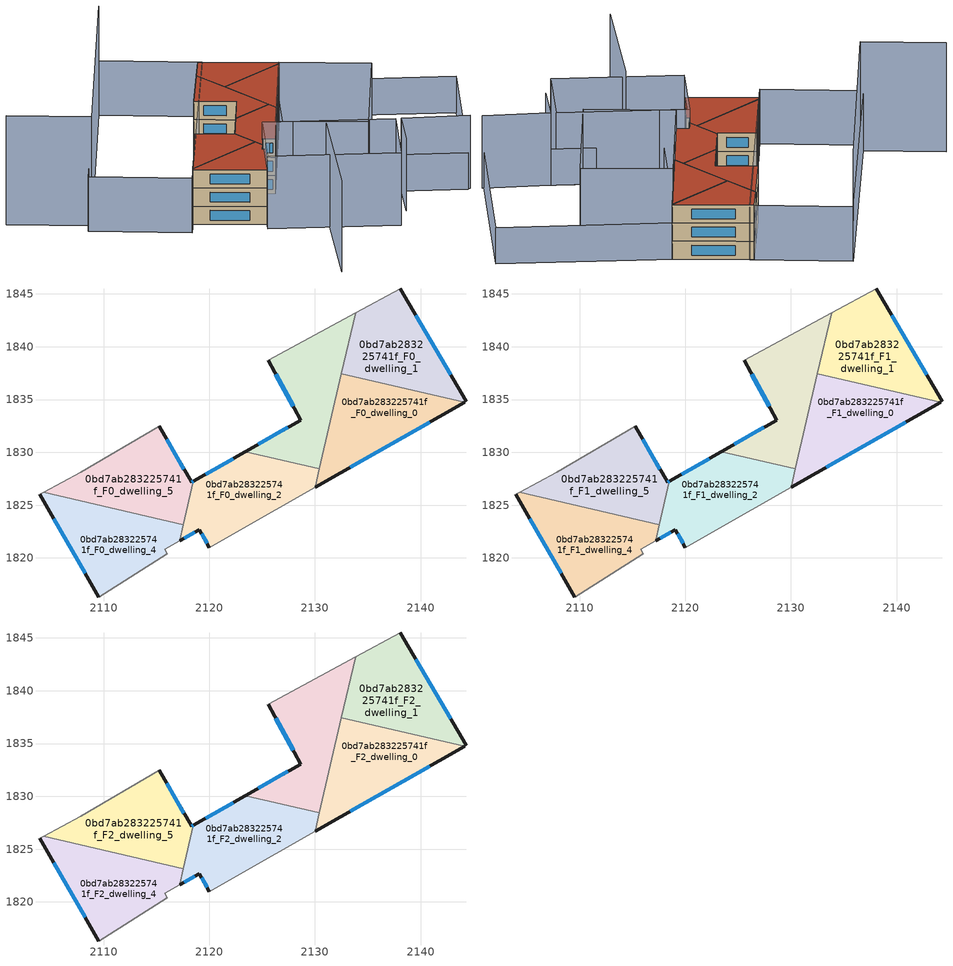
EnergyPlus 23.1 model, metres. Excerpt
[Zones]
0bd7ab283225741f_F0_dwelling_0
 floor ground (EU_floor_Construction): 2144.16,1834.75 2130.02,1826.7 2132.51,1837.45 z0
 wall outside (EU_wall_Construction): 2130.02,1826.7 2144.16,1834.75 z0:3
 wall to 0bd7ab283225741f_F0_dwelling_1 (EU_wall_Construction): 2144.16,1834.75 2132.51,1837.45 z0:3
 wall to 0bd7ab283225741f_F0_dwelling_3 (EU_wall_Construction): 2132.51,1837.45 2130.43,1828.44 z0:3
 wall to 0bd7ab283225741f_F0_dwelling_2 (EU_wall_Construction): 2130.43,1828.44 2130.02,1826.7 z0:3
 window (EU_Window_Construction): 2133.34,1828.59 2140.84,1832.86 z0.7:2.3
0bd7ab283225741f_F0_dwelling_1
 floor ground (EU_floor_Construction): 2138.07,1845.49 2144.3,1834.83 2144.16,1834.75 2132.51,1837.45 2133.84,1843.19 z0
 wall outside (EU_wall_Construction): 2144.3,1834.83 2138.07,1845.49 z0:3
 wall adiabatic (EU_wall_Construction): 2138.07,1845.49 2133.84,1843.19 / 2144.16,1834.75 2144.3,1834.83 z0:3
 wall to 0bd7ab283225741f_F0_dwelling_3 (EU_wall_Construction): 2133.84,1843.19 2132.51,1837.45 z0:3
 window (EU_Window_Construction): 2142.84,1837.33 2139.53,1842.99 z0.7:2.3
0bd7ab283225741f_F0_dwelling_2
 floor ground (EU_floor_Construction): 2130.43,1828.44 2130.02,1826.7 2122.55,1822.45 2120.01,1820.99 2119.03,1822.69 2117.2,1821.64 2118.5,1827.27 2123.41,1830.07 z0
 wall outside (EU_wall_Construction): 2123.41,1830.07 2118.5,1827.27 / 2117.2,1821.64 2119.03,1822.69 2120.01,1820.99 z0:3
 wall to 0bd7ab283225741f_F0_dwelling_3 (EU_wall_Construction): 2130.43,1828.44 2123.41,1830.07 z0:3
 wall adiabatic (EU_wall_Construction): 2120.01,1820.99 2122.55,1822.45 2130.02,1826.7 z0:3
 wall to 0bd7ab283225741f_F0_dwelling_5 (EU_wall_Construction): 2118.5,1827.27 2117.54,1823.15 z0:3
 wall to 0bd7ab283225741f_F0_dwelling_4 (EU_wall_Construction): 2117.54,1823.15 2117.2,1821.64 z0:3
 window (EU_Window_Construction): 2122.26,1829.41 2119.65,1827.93 / 2119.26,1822.29 2119.78,1821.38 / 2117.63,1821.89 2118.6,1822.44 z0.7:2.3
0bd7ab283225741f_F0_dwelling_3
 floor ground (EU_floor_Construction): 2133.84,1843.19 2130.43,1828.44 2123.41,1830.07 2128.66,1833.06 2125.56,1838.71 z0
 wall outside (EU_wall_Construction): 2125.56,1838.71 2128.66,1833.06 2123.41,1830.07 z0:3
 wall adiabatic (EU_wall_Construction): 2133.84,1843.19 2125.56,1838.71 z0:3
 window (EU_Window_Construction): 2127.43,1832.36 2124.64,1830.77 / 2126.29,1837.38 2127.94,1834.38 z0.7:2.3
0bd7ab283225741f_F0_dwelling_4
 floor ground (EU_floor_Construction): 2117.54,1823.15 2117.2,1821.64 2115.77,1820.82 2116.01,1820.38 2109.55,1816.27 2103.97,1826.01 2104.33,1826.2 z0
 wall outside (EU_wall_Construction): 2103.97,1826.01 2109.55,1816.27 z0:3
 wall adiabatic (EU_wall_Construction): 2104.33,1826.2 2103.97,1826.01 / 2109.55,1816.27 2116.01,1820.38 2115.77,1820.82 2117.2,1821.64 z0:3
 wall to 0bd7ab283225741f_F0_dwelling_5 (EU_wall_Construction): 2117.54,1823.15 2104.33,1826.2 z0:3
 window (EU_Window_Construction): 2105.28,1823.72 2108.24,1818.56 z0.7:2.3
0bd7ab283225741f_F0_dwelling_5
 floor ground (EU_floor_Construction): 2115.27,1832.46 2118.31,1827.17 2118.5,1827.27 2117.54,1823.15 2104.33,1826.2 2107.85,1828.11 z0
 wall outside (EU_wall_Construction): 2118.5,1827.27 2118.31,1827.17 2115.27,1832.46 z0:3
 wall adiabatic (EU_wall_Construction): 2115.27,1832.46 2107.85,1828.11 2104.33,1826.2 z0:3
 window (EU_Window_Construction): 2118.45,1827.25 2118.36,1827.19 / 2117.6,1828.41 2115.99,1831.21 z0.7:2.3
0bd7ab283225741f_F1_dwelling_0
 floor to 0bd7ab283225741f_F0_dwelling_0 (EU_floor_Construction): 2144.16,1834.75 2130.02,1826.7 2132.51,1837.45 z3
 wall outside (EU_wall_Construction): 2130.02,1826.7 2144.16,1834.75 z3:6
 wall to 0bd7ab283225741f_F1_dwelling_1 (EU_wall_Construction): 2144.16,1834.75 2132.51,1837.45 z3:6
 wall to 0bd7ab283225741f_F1_dwelling_3 (EU_wall_Construction): 2132.51,1837.45 2130.43,1828.44 z3:6
 wall to 0bd7ab283225741f_F1_dwelling_2 (EU_wall_Construction): 2130.43,1828.44 2130.02,1826.7 z3:6
 window (EU_Window_Construction): 2133.34,1828.59 2140.84,1832.86 z3.7:5.3
0bd7ab283225741f_F1_dwelling_1
 floor to 0bd7ab283225741f_F0_dwelling_1 (EU_floor_Construction): 2138.07,1845.49 2144.3,1834.83 2144.16,1834.75 2132.51,1837.45 2133.84,1843.19 z3
 wall outside (EU_wall_Construction): 2144.3,1834.83 2138.07,1845.49 z3:6
 wall adiabatic (EU_wall_Construction): 2138.07,1845.49 2133.84,1843.19 / 2144.16,1834.75 2144.3,1834.83 z3:6
 wall to 0bd7ab283225741f_F1_dwelling_3 (EU_wall_Construction): 2133.84,1843.19 2132.51,1837.45 z3:6
 window (EU_Window_Construction): 2142.84,1837.33 2139.53,1842.99 z3.7:5.3
0bd7ab283225741f_F1_dwelling_2
 floor to 0bd7ab283225741f_F0_dwelling_2 (EU_floor_Construction): 2130.43,1828.44 2130.02,1826.7 2122.55,1822.45 2120.01,1820.99 2119.03,1822.69 2117.2,1821.64 2118.5,1827.27 2123.41,1830.07 z3
 wall outside (EU_wall_Construction): 2123.41,1830.07 2118.5,1827.27 / 2117.2,1821.64 2119.03,1822.69 2120.01,1820.99 z3:6
 wall to 0bd7ab283225741f_F1_dwelling_3 (EU_wall_Construction): 2130.43,1828.44 2123.41,1830.07 z3:6
 wall adiabatic (EU_wall_Construction): 2120.01,1820.99 2122.55,1822.45 2130.02,1826.7 z3:6
 wall to 0bd7ab283225741f_F1_dwelling_5 (EU_wall_Construction): 2118.5,1827.27 2117.54,1823.15 z3:6
 wall to 0bd7ab283225741f_F1_dwelling_4 (EU_wall_Construction): 2117.54,1823.15 2117.2,1821.64 z3:6
 window (EU_Window_Construction): 2122.26,1829.41 2119.65,1827.93 / 2119.26,1822.29 2119.78,1821.38 / 2117.63,1821.89 2118.6,1822.44 z3.7:5.3
0bd7ab283225741f_F1_dwelling_3
 floor to 0bd7ab283225741f_F0_dwelling_3 (EU_floor_Construction): 2133.84,1843.19 2130.43,1828.44 2123.41,1830.07 2128.66,1833.06 2125.56,1838.71 z3
 wall outside (EU_wall_Construction): 2125.56,1838.71 2128.66,1833.06 2123.41,1830.07 z3:6
 wall adiabatic (EU_wall_Construction): 2133.84,1843.19 2125.56,1838.71 z3:6
 window (EU_Window_Construction): 2127.43,1832.36 2124.64,1830.77 / 2126.29,1837.38 2127.94,1834.38 z3.7:5.3
0bd7ab283225741f_F1_dwelling_4
 floor to 0bd7ab283225741f_F0_dwelling_4 (EU_floor_Construction): 2117.54,1823.15 2117.2,1821.64 2115.77,1820.82 2116.01,1820.38 2109.55,1816.27 2103.97,1826.01 2104.33,1826.2 z3
 wall outside (EU_wall_Construction): 2103.97,1826.01 2109.55,1816.27 z3:6
 wall adiabatic (EU_wall_Construction): 2104.33,1826.2 2103.97,1826.01 / 2109.55,1816.27 2116.01,1820.38 2115.77,1820.82 2117.2,1821.64 z3:6
 wall to 0bd7ab283225741f_F1_dwelling_5 (EU_wall_Construction): 2117.54,1823.15 2104.33,1826.2 z3:6
 window (EU_Window_Construction): 2105.28,1823.72 2108.24,1818.56 z3.7:5.3
0bd7ab283225741f_F1_dwelling_5
 floor to 0bd7ab283225741f_F0_dwelling_5 (EU_floor_Construction): 2115.27,1832.46 2118.31,1827.17 2118.5,1827.27 2117.54,1823.15 2104.33,1826.2 2107.85,1828.11 z3
 wall outside (EU_wall_Construction): 2118.5,1827.27 2118.31,1827.17 2115.27,1832.46 z3:6
 wall adiabatic (EU_wall_Construction): 2115.27,1832.46 2107.85,1828.11 2104.33,1826.2 z3:6
 window (EU_Window_Construction): 2118.45,1827.25 2118.36,1827.19 / 2117.6,1828.41 2115.99,1831.21 z3.7:5.3
0bd7ab283225741f_F2_dwelling_0
 floor to 0bd7ab283225741f_F1_dwelling_0 (EU_floor_Construction): 2144.16,1834.75 2130.02,1826.7 2132.51,1837.45 z6
 wall outside (EU_wall_Construction): 2130.02,1826.7 2144.16,1834.75 z6:9
 wall to 0bd7ab283225741f_F2_dwelling_1 (EU_wall_Construction): 2144.16,1834.75 2132.51,1837.45 z6:9
 wall to 0bd7ab283225741f_F2_dwelling_3 (EU_wall_Construction): 2132.51,1837.45 2130.43,1828.44 z6:9
 wall to 0bd7ab283225741f_F2_dwelling_2 (EU_wall_Construction): 2130.43,1828.44 2130.02,1826.7 z6:9
 window (EU_Window_Construction): 2133.34,1828.59 2140.84,1832.86 z6.7:8.3
 roof outside (EU_roof_Construction): 2144.16,1834.75 2132.51,1837.45 2130.02,1826.7 z9
0bd7ab283225741f_F2_dwelling_1
 floor to 0bd7ab283225741f_F1_dwelling_1 (EU_floor_Construction): 2138.07,1845.49 2144.3,1834.83 2144.16,1834.75 2132.51,1837.45 2133.84,1843.19 z6
 wall outside (EU_wall_Construction): 2144.3,1834.83 2138.07,1845.49 z6:9
 wall adiabatic (EU_wall_Construction): 2138.07,1845.49 2133.84,1843.19 / 2144.16,1834.75 2144.3,1834.83 z6:9
 wall to 0bd7ab283225741f_F2_dwelling_3 (EU_wall_Construction): 2133.84,1843.19 2132.51,1837.45 z6:9
 window (EU_Window_Construction): 2142.84,1837.33 2139.53,1842.99 z6.7:8.3
 roof outside (EU_roof_Construction): 2144.3,1834.83 2138.07,1845.49 2133.84,1843.19 2132.51,1837.45 2144.16,1834.75 z9
0bd7ab283225741f_F2_dwelling_2
 floor to 0bd7ab283225741f_F1_dwelling_2 (EU_floor_Construction): 2130.43,1828.44 2130.02,1826.7 2122.55,1822.45 2120.01,1820.99 2119.03,1822.69 2117.2,1821.64 2118.5,1827.27 2123.41,1830.07 z6
 wall outside (EU_wall_Construction): 2123.41,1830.07 2118.5,1827.27 / 2117.2,1821.64 2119.03,1822.69 2120.01,1820.99 z6:9
 wall to 0bd7ab283225741f_F2_dwelling_3 (EU_wall_Construction): 2130.43,1828.44 2123.41,1830.07 z6:9
 wall adiabatic (EU_wall_Construction): 2120.01,1820.99 2122.55,1822.45 2130.02,1826.7 z6:9
 wall to 0bd7ab283225741f_F2_dwelling_5 (EU_wall_Construction): 2118.5,1827.27 2117.54,1823.15 z6:9
 wall to 0bd7ab283225741f_F2_dwelling_4 (EU_wall_Construction): 2117.54,1823.15 2117.2,1821.64 z6:9
 window (EU_Window_Construction): 2122.26,1829.41 2119.65,1827.93 / 2119.26,1822.29 2119.78,1821.38 / 2117.63,1821.89 2118.6,1822.44 z6.7:8.3
 roof outside (EU_roof_Construction): 2130.02,1826.7 2130.43,1828.44 2123.41,1830.07 2118.5,1827.27 2117.2,1821.64 2119.03,1822.69 2120.01,1820.99 2122.55,1822.45 z9
0bd7ab283225741f_F2_dwelling_3
 floor to 0bd7ab283225741f_F1_dwelling_3 (EU_floor_Construction): 2133.84,1843.19 2130.43,1828.44 2123.41,1830.07 2128.66,1833.06 2125.56,1838.71 z6
 wall outside (EU_wall_Construction): 2125.56,1838.71 2128.66,1833.06 2123.41,1830.07 z6:9
 wall adiabatic (EU_wall_Construction): 2133.84,1843.19 2125.56,1838.71 z6:9
 window (EU_Window_Construction): 2127.43,1832.36 2124.64,1830.77 / 2126.29,1837.38 2127.94,1834.38 z6.7:8.3
 roof outside (EU_roof_Construction): 2130.43,1828.44 2133.84,1843.19 2125.56,1838.71 2128.66,1833.06 2123.41,1830.07 z9
0bd7ab283225741f_F2_dwelling_4
 floor to 0bd7ab283225741f_F1_dwelling_4 (EU_floor_Construction): 2117.54,1823.15 2117.2,1821.64 2115.77,1820.82 2116.01,1820.38 2109.55,1816.27 2103.97,1826.01 2104.33,1826.2 z6
 wall outside (EU_wall_Construction): 2103.97,1826.01 2109.55,1816.27 z6:9
 wall adiabatic (EU_wall_Construction): 2104.33,1826.2 2103.97,1826.01 / 2109.55,1816.27 2116.01,1820.38 2115.77,1820.82 2117.2,1821.64 z6:9
 wall to 0bd7ab283225741f_F2_dwelling_5 (EU_wall_Construction): 2117.54,1823.15 2104.33,1826.2 z6:9
 window (EU_Window_Construction): 2105.28,1823.72 2108.24,1818.56 z6.7:8.3
 roof outside (EU_roof_Construction): 2116.01,1820.38 2115.77,1820.82 2117.2,1821.64 2117.54,1823.15 2104.33,1826.2 2103.97,1826.01 2109.55,1816.27 z9
0bd7ab283225741f_F2_dwelling_5
 floor to 0bd7ab283225741f_F1_dwelling_5 (EU_floor_Construction): 2115.27,1832.46 2118.31,1827.17 2118.5,1827.27 2117.54,1823.15 2104.33,1826.2 2107.85,1828.11 z6
 wall outside (EU_wall_Construction): 2118.5,1827.27 2118.31,1827.17 2115.27,1832.46 z6:9
 wall adiabatic (EU_wall_Construction): 2115.27,1832.46 2107.85,1828.11 2104.33,1826.2 z6:9
 window (EU_Window_Construction): 2118.45,1827.25 2118.36,1827.19 / 2117.6,1828.41 2115.99,1831.21 z6.7:8.3
 roof outside (EU_roof_Construction): 2117.54,1823.15 2118.5,1827.27 2118.31,1827.17 2115.27,1832.46 2107.85,1828.11 2104.33,1826.2 z9
shading: 2100.52,1797.86 2117.38,1810.56 z0:15; 2124.67,1800.88 2130.47,1805.25 / 2130.47,1805.25 2136.71,1796.94 / 2118.58,1822.53 2130,1805.92 / 2130,1805.92 2119.71,1798.85 / 2119.71,1798.85 2108.29,1815.46 / 2108.29,1815.46 2118.58,1822.53 / 2119.93,1820.95 2138.68,1831.62 / 2138.68,1831.62 2145.61,1819.45 / 2145.61,1819.45 2126.86,1808.77 / 2126.86,1808.77 2119.93,1820.95 z0:12; 2093.76,1838.18 2130.92,1858.59 / 2130.92,1858.59 2138.43,1844.91 / 2138.43,1844.91 2101.27,1824.5 / 2101.27,1824.5 2093.76,1838.18 z0:9; 2130.94,1858.54 2095.67,1838.76 / 2095.67,1838.76 2089.37,1850 z0:18; 2136.2,1796.91 2120.78,1819.32 / 2120.78,1819.32 2143.98,1835.28 / 2143.98,1835.28 2159.4,1812.87 / 2159.4,1812.87 2136.2,1796.91 z0:6
[Building]
EU S2 Campaign: North Axis=0; Terrain=City; Solar Distribution=FullExterior
[Site:Location]
Budapest.Ferenc.Liszt.Intl.AP: Latitude=47.437; Longitude=19.256; Time Zone=1; Elevation=185
[SizingPeriod:WeatherFileDays]
AnnualSizingPeriod: Begin Month=1; Begin Day of Month=1; End Month=12; End Day of Month=31; Day of Week for Start Day=Monday; Use Weather File Daylight Saving Period=No; Use Weather File Rain and Snow Indicators=No
[MATERIAL]
EU_InternalMass_Material: Roughness=MediumRough; Thickness=0.1; Conductivity=1; Density=1800; Specific Heat=900; Thermal Absorptance=0.9; Solar Absorptance=0.7; Visible Absorptance=0.7
[MATERIAL:NOMASS] Roughness=MediumRough; Thermal Absorptance=0.9; Solar Absorptance=0.7; Visible Absorptance=0.7
Name | Thermal Resistance
EU_wall_NoMass | 0.832559
EU_roof_NoMass | 1.39638
EU_floor_NoMass | 0.872794
[WINDOWMATERIAL:SIMPLEGLAZINGSYSTEM]
EU_Window_SimpleGlazing: UFactor=2.79869; Solar Heat Gain Coefficient=0.75; Visible Transmittance=0.75
[CONSTRUCTION]
EU_wall_Construction: EU_wall_NoMass
EU_roof_Construction: EU_roof_NoMass
EU_floor_Construction: EU_floor_NoMass
EU_Window_Construction: EU_Window_SimpleGlazing
EU_InternalMass_Construction: EU_InternalMass_Material
[ZONE] Type=1; Multiplier=1; Ceiling Height=autocalculate; Floor Area=autocalculate; Part of Total Floor Area=Yes
Name | Volume
0bd7ab283225741f_F0_dwelling_0; 0bd7ab283225741f_F1_dwelling_0; 0bd7ab283225741f_F2_dwelling_0 | 197.897
0bd7ab283225741f_F0_dwelling_1; 0bd7ab283225741f_F1_dwelling_1; 0bd7ab283225741f_F2_dwelling_1 | 197.929
0bd7ab283225741f_F0_dwelling_2; 0bd7ab283225741f_F1_dwelling_2; 0bd7ab283225741f_F2_dwelling_2 | 197.937
0bd7ab283225741f_F0_dwelling_3; 0bd7ab283225741f_F1_dwelling_3; 0bd7ab283225741f_F2_dwelling_3 | 197.914
0bd7ab283225741f_F0_dwelling_4; 0bd7ab283225741f_F1_dwelling_4; 0bd7ab283225741f_F2_dwelling_4 | 197.919
0bd7ab283225741f_F0_dwelling_5; 0bd7ab283225741f_F1_dwelling_5; 0bd7ab283225741f_F2_dwelling_5 | 197.907
[INTERNALMASS] Construction=EU_InternalMass_Construction
Name | Zone or ZoneList | Surface Area
0bd7ab283225741f_F0_dwelling_0_EU_InternalMass | 0bd7ab283225741f_F0_dwelling_0 | 65.9659
0bd7ab283225741f_F0_dwelling_1_EU_InternalMass | 0bd7ab283225741f_F0_dwelling_1 | 65.9761
0bd7ab283225741f_F0_dwelling_2_EU_InternalMass | 0bd7ab283225741f_F0_dwelling_2 | 65.982
0bd7ab283225741f_F0_dwelling_3_EU_InternalMass | 0bd7ab283225741f_F0_dwelling_3 | 65.9711
0bd7ab283225741f_F0_dwelling_4_EU_InternalMass | 0bd7ab283225741f_F0_dwelling_4 | 65.9729
0bd7ab283225741f_F0_dwelling_5_EU_InternalMass | 0bd7ab283225741f_F0_dwelling_5 | 65.969
0bd7ab283225741f_F1_dwelling_0_EU_InternalMass | 0bd7ab283225741f_F1_dwelling_0 | 65.9659
0bd7ab283225741f_F1_dwelling_1_EU_InternalMass | 0bd7ab283225741f_F1_dwelling_1 | 65.9761
0bd7ab283225741f_F1_dwelling_2_EU_InternalMass | 0bd7ab283225741f_F1_dwelling_2 | 65.982
0bd7ab283225741f_F1_dwelling_3_EU_InternalMass | 0bd7ab283225741f_F1_dwelling_3 | 65.9711
0bd7ab283225741f_F1_dwelling_4_EU_InternalMass | 0bd7ab283225741f_F1_dwelling_4 | 65.9729
0bd7ab283225741f_F1_dwelling_5_EU_InternalMass | 0bd7ab283225741f_F1_dwelling_5 | 65.969
0bd7ab283225741f_F2_dwelling_0_EU_InternalMass | 0bd7ab283225741f_F2_dwelling_0 | 65.9659
0bd7ab283225741f_F2_dwelling_1_EU_InternalMass | 0bd7ab283225741f_F2_dwelling_1 | 65.9761
0bd7ab283225741f_F2_dwelling_2_EU_InternalMass | 0bd7ab283225741f_F2_dwelling_2 | 65.982
0bd7ab283225741f_F2_dwelling_3_EU_InternalMass | 0bd7ab283225741f_F2_dwelling_3 | 65.9711
0bd7ab283225741f_F2_dwelling_4_EU_InternalMass | 0bd7ab283225741f_F2_dwelling_4 | 65.9729
0bd7ab283225741f_F2_dwelling_5_EU_InternalMass | 0bd7ab283225741f_F2_dwelling_5 | 65.969
[OTHEREQUIPMENT] Fuel Type=Electricity; Design Level Calculation Method=Watts/Area; Power per Zone Floor Area=1; Fraction Latent=0; Fraction Radiant=0; Fraction Lost=0; Carbon Dioxide Generation Rate=0; EndUse Subcategory=EU_Step8_InternalGains
Name | Zone or ZoneList or Space or SpaceList | Schedule
EU_Step8_InternalGain_0bd7ab283225741f_F0_dwelling_0_f000 | 0bd7ab283225741f_F0_dwelling_0 | EU_Step8_GainSchedule_0bd7ab283225741f_F0_dwelling_0_f000
EU_Step8_InternalGain_0bd7ab283225741f_F0_dwelling_1_f000 | 0bd7ab283225741f_F0_dwelling_1 | EU_Step8_GainSchedule_0bd7ab283225741f_F0_dwelling_1_f000
EU_Step8_InternalGain_0bd7ab283225741f_F0_dwelling_2_f000 | 0bd7ab283225741f_F0_dwelling_2 | EU_Step8_GainSchedule_0bd7ab283225741f_F0_dwelling_2_f000
EU_Step8_InternalGain_0bd7ab283225741f_F0_dwelling_3_f000 | 0bd7ab283225741f_F0_dwelling_3 | EU_Step8_GainSchedule_0bd7ab283225741f_F0_dwelling_3_f000
EU_Step8_InternalGain_0bd7ab283225741f_F0_dwelling_4_f000 | 0bd7ab283225741f_F0_dwelling_4 | EU_Step8_GainSchedule_0bd7ab283225741f_F0_dwelling_4_f000
EU_Step8_InternalGain_0bd7ab283225741f_F0_dwelling_5_f000 | 0bd7ab283225741f_F0_dwelling_5 | EU_Step8_GainSchedule_0bd7ab283225741f_F0_dwelling_5_f000
EU_Step8_InternalGain_0bd7ab283225741f_F1_dwelling_0_f000 | 0bd7ab283225741f_F1_dwelling_0 | EU_Step8_GainSchedule_0bd7ab283225741f_F1_dwelling_0_f000
EU_Step8_InternalGain_0bd7ab283225741f_F1_dwelling_1_f000 | 0bd7ab283225741f_F1_dwelling_1 | EU_Step8_GainSchedule_0bd7ab283225741f_F1_dwelling_1_f000
EU_Step8_InternalGain_0bd7ab283225741f_F1_dwelling_2_f000 | 0bd7ab283225741f_F1_dwelling_2 | EU_Step8_GainSchedule_0bd7ab283225741f_F1_dwelling_2_f000
EU_Step8_InternalGain_0bd7ab283225741f_F1_dwelling_3_f000 | 0bd7ab283225741f_F1_dwelling_3 | EU_Step8_GainSchedule_0bd7ab283225741f_F1_dwelling_3_f000
EU_Step8_InternalGain_0bd7ab283225741f_F1_dwelling_4_f000 | 0bd7ab283225741f_F1_dwelling_4 | EU_Step8_GainSchedule_0bd7ab283225741f_F1_dwelling_4_f000
EU_Step8_InternalGain_0bd7ab283225741f_F1_dwelling_5_f000 | 0bd7ab283225741f_F1_dwelling_5 | EU_Step8_GainSchedule_0bd7ab283225741f_F1_dwelling_5_f000
EU_Step8_InternalGain_0bd7ab283225741f_F2_dwelling_0_f000 | 0bd7ab283225741f_F2_dwelling_0 | EU_Step8_GainSchedule_0bd7ab283225741f_F2_dwelling_0_f000
EU_Step8_InternalGain_0bd7ab283225741f_F2_dwelling_1_f000 | 0bd7ab283225741f_F2_dwelling_1 | EU_Step8_GainSchedule_0bd7ab283225741f_F2_dwelling_1_f000
EU_Step8_InternalGain_0bd7ab283225741f_F2_dwelling_2_f000 | 0bd7ab283225741f_F2_dwelling_2 | EU_Step8_GainSchedule_0bd7ab283225741f_F2_dwelling_2_f000
EU_Step8_InternalGain_0bd7ab283225741f_F2_dwelling_3_f000 | 0bd7ab283225741f_F2_dwelling_3 | EU_Step8_GainSchedule_0bd7ab283225741f_F2_dwelling_3_f000
EU_Step8_InternalGain_0bd7ab283225741f_F2_dwelling_4_f000 | 0bd7ab283225741f_F2_dwelling_4 | EU_Step8_GainSchedule_0bd7ab283225741f_F2_dwelling_4_f000
EU_Step8_InternalGain_0bd7ab283225741f_F2_dwelling_5_f000 | 0bd7ab283225741f_F2_dwelling_5 | EU_Step8_GainSchedule_0bd7ab283225741f_F2_dwelling_5_f000
[ZONEVENTILATION:DESIGNFLOWRATE] Schedule=EU_AlwaysOn; Design Flow Rate Calculation Method=AirChanges/Hour; Air Changes per Hour=0.475469; Ventilation Type=Natural; Fan Pressure Rise=0; Fan Total Efficiency=1; Constant Term Coefficient=1; Temperature Term Coefficient=0; Velocity Term Coefficient=0; Velocity Squared Term Coefficient=0; Minimum Indoor Temperature=-100; Maximum Indoor Temperature=100; Delta Temperature=-100; Minimum Outdoor Temperature=-100; Maximum Outdoor Temperature=100; Maximum Wind Speed=40
Name | Zone or ZoneList or Space or SpaceList
EU_ConstantAir_0bd7ab283225741f_F0_dwelling_0 | 0bd7ab283225741f_F0_dwelling_0
EU_ConstantAir_0bd7ab283225741f_F0_dwelling_1 | 0bd7ab283225741f_F0_dwelling_1
EU_ConstantAir_0bd7ab283225741f_F0_dwelling_2 | 0bd7ab283225741f_F0_dwelling_2
EU_ConstantAir_0bd7ab283225741f_F0_dwelling_3 | 0bd7ab283225741f_F0_dwelling_3
EU_ConstantAir_0bd7ab283225741f_F0_dwelling_4 | 0bd7ab283225741f_F0_dwelling_4
EU_ConstantAir_0bd7ab283225741f_F0_dwelling_5 | 0bd7ab283225741f_F0_dwelling_5
EU_ConstantAir_0bd7ab283225741f_F1_dwelling_0 | 0bd7ab283225741f_F1_dwelling_0
EU_ConstantAir_0bd7ab283225741f_F1_dwelling_1 | 0bd7ab283225741f_F1_dwelling_1
EU_ConstantAir_0bd7ab283225741f_F1_dwelling_2 | 0bd7ab283225741f_F1_dwelling_2
EU_ConstantAir_0bd7ab283225741f_F1_dwelling_3 | 0bd7ab283225741f_F1_dwelling_3
EU_ConstantAir_0bd7ab283225741f_F1_dwelling_4 | 0bd7ab283225741f_F1_dwelling_4
EU_ConstantAir_0bd7ab283225741f_F1_dwelling_5 | 0bd7ab283225741f_F1_dwelling_5
EU_ConstantAir_0bd7ab283225741f_F2_dwelling_0 | 0bd7ab283225741f_F2_dwelling_0
EU_ConstantAir_0bd7ab283225741f_F2_dwelling_1 | 0bd7ab283225741f_F2_dwelling_1
EU_ConstantAir_0bd7ab283225741f_F2_dwelling_2 | 0bd7ab283225741f_F2_dwelling_2
EU_ConstantAir_0bd7ab283225741f_F2_dwelling_3 | 0bd7ab283225741f_F2_dwelling_3
EU_ConstantAir_0bd7ab283225741f_F2_dwelling_4 | 0bd7ab283225741f_F2_dwelling_4
EU_ConstantAir_0bd7ab283225741f_F2_dwelling_5 | 0bd7ab283225741f_F2_dwelling_5
[HVACTEMPLATE:THERMOSTAT] Constant Heating Setpoint=20; Constant Cooling Setpoint=50
EU_HeatOnly_0bd7ab283225741f_F0_dwelling_0; EU_HeatOnly_0bd7ab283225741f_F0_dwelling_1; EU_HeatOnly_0bd7ab283225741f_F0_dwelling_2; EU_HeatOnly_0bd7ab283225741f_F0_dwelling_3; EU_HeatOnly_0bd7ab283225741f_F0_dwelling_4; EU_HeatOnly_0bd7ab283225741f_F0_dwelling_5; EU_HeatOnly_0bd7ab283225741f_F1_dwelling_0; EU_HeatOnly_0bd7ab283225741f_F1_dwelling_1; EU_HeatOnly_0bd7ab283225741f_F1_dwelling_2; EU_HeatOnly_0bd7ab283225741f_F1_dwelling_3; EU_HeatOnly_0bd7ab283225741f_F1_dwelling_4; EU_HeatOnly_0bd7ab283225741f_F1_dwelling_5; EU_HeatOnly_0bd7ab283225741f_F2_dwelling_0; EU_HeatOnly_0bd7ab283225741f_F2_dwelling_1; EU_HeatOnly_0bd7ab283225741f_F2_dwelling_2; EU_HeatOnly_0bd7ab283225741f_F2_dwelling_3; EU_HeatOnly_0bd7ab283225741f_F2_dwelling_4; EU_HeatOnly_0bd7ab283225741f_F2_dwelling_5
[HVACTEMPLATE:ZONE:IDEALLOADSAIRSYSTEM] System Availability Schedule=EU_AlwaysOn; Maximum Heating Supply Air Temperature=50; Minimum Cooling Supply Air Temperature=13; Maximum Heating Supply Air Humidity Ratio=0.0156; Minimum Cooling Supply Air Humidity Ratio=0.0077; Heating Limit=NoLimit; Cooling Limit=NoLimit; Heating Availability Schedule=EU_AlwaysOn; Cooling Availability Schedule=EU_CoolingOff; Dehumidification Control Type=ConstantSensibleHeatRatio; Cooling Sensible Heat Ratio=0.7; Dehumidification Setpoint=60; Humidification Control Type=None; Humidification Setpoint=30; Outdoor Air Method=None; Outdoor Air Flow Rate per Person=0.00944; Outdoor Air Flow Rate per Zone Floor Area=0; Outdoor Air Flow Rate per Zone=0; Demand Controlled Ventilation Type=None; Outdoor Air Economizer Type=NoEconomizer; Heat Recovery Type=None; Sensible Heat Recovery Effectiveness=0.7; Latent Heat Recovery Effectiveness=0.65
Name | Template Thermostat
0bd7ab283225741f_F0_dwelling_0 | EU_HeatOnly_0bd7ab283225741f_F0_dwelling_0
0bd7ab283225741f_F0_dwelling_1 | EU_HeatOnly_0bd7ab283225741f_F0_dwelling_1
0bd7ab283225741f_F0_dwelling_2 | EU_HeatOnly_0bd7ab283225741f_F0_dwelling_2
0bd7ab283225741f_F0_dwelling_3 | EU_HeatOnly_0bd7ab283225741f_F0_dwelling_3
0bd7ab283225741f_F0_dwelling_4 | EU_HeatOnly_0bd7ab283225741f_F0_dwelling_4
0bd7ab283225741f_F0_dwelling_5 | EU_HeatOnly_0bd7ab283225741f_F0_dwelling_5
0bd7ab283225741f_F1_dwelling_0 | EU_HeatOnly_0bd7ab283225741f_F1_dwelling_0
0bd7ab283225741f_F1_dwelling_1 | EU_HeatOnly_0bd7ab283225741f_F1_dwelling_1
0bd7ab283225741f_F1_dwelling_2 | EU_HeatOnly_0bd7ab283225741f_F1_dwelling_2
0bd7ab283225741f_F1_dwelling_3 | EU_HeatOnly_0bd7ab283225741f_F1_dwelling_3
0bd7ab283225741f_F1_dwelling_4 | EU_HeatOnly_0bd7ab283225741f_F1_dwelling_4
0bd7ab283225741f_F1_dwelling_5 | EU_HeatOnly_0bd7ab283225741f_F1_dwelling_5
0bd7ab283225741f_F2_dwelling_0 | EU_HeatOnly_0bd7ab283225741f_F2_dwelling_0
0bd7ab283225741f_F2_dwelling_1 | EU_HeatOnly_0bd7ab283225741f_F2_dwelling_1
0bd7ab283225741f_F2_dwelling_2 | EU_HeatOnly_0bd7ab283225741f_F2_dwelling_2
0bd7ab283225741f_F2_dwelling_3 | EU_HeatOnly_0bd7ab283225741f_F2_dwelling_3
0bd7ab283225741f_F2_dwelling_4 | EU_HeatOnly_0bd7ab283225741f_F2_dwelling_4
0bd7ab283225741f_F2_dwelling_5 | EU_HeatOnly_0bd7ab283225741f_F2_dwelling_5
[SIZING:ZONE] Zone Cooling Design Supply Air Temperature Input Method=SupplyAirTemperature; Zone Cooling Design Supply Air Temperature=13; Zone Heating Design Supply Air Temperature Input Method=SupplyAirTemperature; Zone Heating Design Supply Air Temperature=50; Zone Cooling Design Supply Air Humidity Ratio=0.008; Zone Heating Design Supply Air Humidity Ratio=0.008; Cooling Design Air Flow Method=DesignDay; Cooling Design Air Flow Rate=0; Cooling Minimum Air Flow per Zone Floor Area=0.000762; Cooling Minimum Air Flow=0; Cooling Minimum Air Flow Fraction=0.2; Heating Design Air Flow Method=DesignDay; Heating Design Air Flow Rate=0; Heating Maximum Air Flow per Zone Floor Area=0.002032; Heating Maximum Air Flow=0.141576; Heating Maximum Air Flow Fraction=0.3; Account for Dedicated Outdoor Air System=No; Dedicated Outdoor Air System Control Strategy=NeutralSupplyAir; Dedicated Outdoor Air Low Setpoint Temperature for Design=autosize; Dedicated Outdoor Air High Setpoint Temperature for Design=autosize; Zone Load Sizing Method=Sensible Load Only No Latent Load; Zone Latent Cooling Design Supply Air Humidity Ratio Input Method=HumidityRatioDifference; Zone Cooling Design Supply Air Humidity Ratio Difference=0.005; Zone Latent Heating Design Supply Air Humidity Ratio Input Method=HumidityRatioDifference; Zone Humidification Design Supply Air Humidity Ratio Difference=0.005
0bd7ab283225741f_F0_dwelling_0; 0bd7ab283225741f_F0_dwelling_1; 0bd7ab283225741f_F0_dwelling_2; 0bd7ab283225741f_F0_dwelling_3; 0bd7ab283225741f_F0_dwelling_4; 0bd7ab283225741f_F0_dwelling_5; 0bd7ab283225741f_F1_dwelling_0; 0bd7ab283225741f_F1_dwelling_1; 0bd7ab283225741f_F1_dwelling_2; 0bd7ab283225741f_F1_dwelling_3; 0bd7ab283225741f_F1_dwelling_4; 0bd7ab283225741f_F1_dwelling_5; 0bd7ab283225741f_F2_dwelling_0; 0bd7ab283225741f_F2_dwelling_1; 0bd7ab283225741f_F2_dwelling_2; 0bd7ab283225741f_F2_dwelling_3; 0bd7ab283225741f_F2_dwelling_4; 0bd7ab283225741f_F2_dwelling_5
[SCHEDULE:CONSTANT]
Name | Hourly Value
EU_AlwaysOn | 1
EU_CoolingOff | 0
[SCHEDULE:FILE] Column Number=1; Rows to Skip at Top=0; Number of Hours of Data=8760; Column Separator=Comma; Interpolate to Timestep=No; Minutes per Item=60; Adjust Schedule for Daylight Savings=Yes
Name | File
EU_Step8_GainSchedule_0bd7ab283225741f_F0_dwelling_0_f000 | ../../schedules/0bd7ab283225741f/0bd7ab283225741f_F0_dwelling_0_f000_gain.csv
EU_Step8_GainSchedule_0bd7ab283225741f_F0_dwelling_1_f000 | ../../schedules/0bd7ab283225741f/0bd7ab283225741f_F0_dwelling_1_f000_gain.csv
EU_Step8_GainSchedule_0bd7ab283225741f_F0_dwelling_2_f000 | ../../schedules/0bd7ab283225741f/0bd7ab283225741f_F0_dwelling_2_f000_gain.csv
EU_Step8_GainSchedule_0bd7ab283225741f_F0_dwelling_3_f000 | ../../schedules/0bd7ab283225741f/0bd7ab283225741f_F0_dwelling_3_f000_gain.csv
EU_Step8_GainSchedule_0bd7ab283225741f_F0_dwelling_4_f000 | ../../schedules/0bd7ab283225741f/0bd7ab283225741f_F0_dwelling_4_f000_gain.csv
EU_Step8_GainSchedule_0bd7ab283225741f_F0_dwelling_5_f000 | ../../schedules/0bd7ab283225741f/0bd7ab283225741f_F0_dwelling_5_f000_gain.csv
EU_Step8_GainSchedule_0bd7ab283225741f_F1_dwelling_0_f000 | ../../schedules/0bd7ab283225741f/0bd7ab283225741f_F1_dwelling_0_f000_gain.csv
EU_Step8_GainSchedule_0bd7ab283225741f_F1_dwelling_1_f000 | ../../schedules/0bd7ab283225741f/0bd7ab283225741f_F1_dwelling_1_f000_gain.csv
EU_Step8_GainSchedule_0bd7ab283225741f_F1_dwelling_2_f000 | ../../schedules/0bd7ab283225741f/0bd7ab283225741f_F1_dwelling_2_f000_gain.csv
EU_Step8_GainSchedule_0bd7ab283225741f_F1_dwelling_3_f000 | ../../schedules/0bd7ab283225741f/0bd7ab283225741f_F1_dwelling_3_f000_gain.csv
EU_Step8_GainSchedule_0bd7ab283225741f_F1_dwelling_4_f000 | ../../schedules/0bd7ab283225741f/0bd7ab283225741f_F1_dwelling_4_f000_gain.csv
EU_Step8_GainSchedule_0bd7ab283225741f_F1_dwelling_5_f000 | ../../schedules/0bd7ab283225741f/0bd7ab283225741f_F1_dwelling_5_f000_gain.csv
EU_Step8_GainSchedule_0bd7ab283225741f_F2_dwelling_0_f000 | ../../schedules/0bd7ab283225741f/0bd7ab283225741f_F2_dwelling_0_f000_gain.csv
EU_Step8_GainSchedule_0bd7ab283225741f_F2_dwelling_1_f000 | ../../schedules/0bd7ab283225741f/0bd7ab283225741f_F2_dwelling_1_f000_gain.csv
EU_Step8_GainSchedule_0bd7ab283225741f_F2_dwelling_2_f000 | ../../schedules/0bd7ab283225741f/0bd7ab283225741f_F2_dwelling_2_f000_gain.csv
EU_Step8_GainSchedule_0bd7ab283225741f_F2_dwelling_3_f000 | ../../schedules/0bd7ab283225741f/0bd7ab283225741f_F2_dwelling_3_f000_gain.csv
EU_Step8_GainSchedule_0bd7ab283225741f_F2_dwelling_4_f000 | ../../schedules/0bd7ab283225741f/0bd7ab283225741f_F2_dwelling_4_f000_gain.csv
EU_Step8_GainSchedule_0bd7ab283225741f_F2_dwelling_5_f000 | ../../schedules/0bd7ab283225741f/0bd7ab283225741f_F2_dwelling_5_f000_gain.csv
